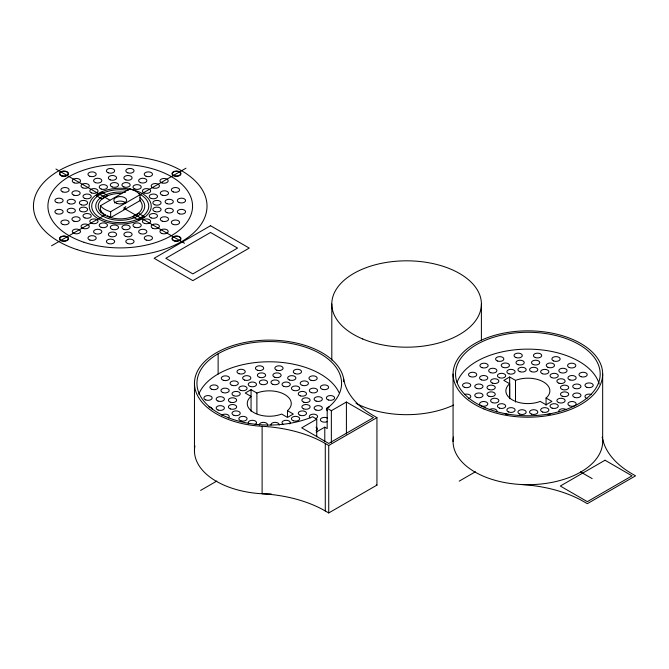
<?xml version="1.0" encoding="UTF-8"?>
<svg xmlns="http://www.w3.org/2000/svg" width="669" height="669" viewBox="0 0 669 669"><rect width="100%" height="100%" fill="white"/><g stroke="black" fill="none" stroke-linecap="round" stroke-linejoin="round"><path stroke-width="1" d="M509.661 398.214L509.661 383.755L503.824 380.377L509.661 377.007L515.506 380.377A22.002 12.703 0 0 1 543.429 381.907A22.002 12.703 0 0 1 546.071 398.022L546.071 405.255M103.829 213.654L100.425 211.688L100.425 205.784L129.811 188.809A22.002 12.703 0 0 1 140.038 194.721L140.038 200.625L110.653 217.592L107.241 215.627M100.425 211.688L101.646 210.978M51.563 245.799L105.694 214.548M100.425 205.784A22.002 12.703 0 0 0 110.653 211.688L185.982 168.195M251.059 389.659L245.214 393.029L251.059 396.408A22.002 12.703 0 0 0 253.702 412.522A22.002 12.703 0 0 0 281.624 414.052L287.469 417.423L293.315 414.052L287.469 410.682A22.002 12.703 0 0 0 284.818 394.559A22.002 12.703 0 0 0 256.896 393.029L251.059 389.659L251.059 411.167M316.746 419.145L301.694 427.834L328.73 443.438L373.436 417.632L346.408 402.019L331.356 410.707L327.183 408.299A72.319 41.754 0 0 0 284.618 342.495A72.319 41.754 0 0 0 198.593 392.168A72.319 41.754 0 0 0 312.565 416.737L316.746 419.145L316.746 436.723M200.591 490.427L216.831 481.053M316.186 432.124L324.783 427.157L327.183 428.545L327.183 408.299M262.114 426.287A103.31 59.65 0 0 1 325.285 443.48L328.73 445.462L376.94 417.632L376.94 485.109L328.73 512.947L325.285 510.965A103.31 59.65 0 0 0 262.114 493.764L262.114 426.287A74.803 43.184 0 0 1 194.503 381.915A74.803 43.184 0 0 1 266.872 340.136A74.803 43.184 0 0 1 343.715 379.172A103.31 59.65 0 0 0 373.503 415.641L376.94 417.632M459.202 481.145L475.442 471.77M546.071 398.022L551.917 401.4L546.071 404.77L540.234 401.4A22.002 12.703 0 0 1 512.312 399.87A22.002 12.703 0 0 1 509.661 383.755M55.945 169.04L109.892 200.182M124.275 208.494L184.519 243.273M580.466 471.871L592.157 478.619M376.296 484.741L376.94 485.109M602.669 374.021L602.669 441.498M515.506 380.377L515.506 402.069M509.661 377.007L509.661 398.691M481.396 304.002L481.396 340.345M453.072 374.021L453.072 441.498M346.408 402.019L346.408 434.081M343.715 379.172L343.715 381.698M331.799 304.002L331.799 360.064M331.356 410.707L331.356 442.769M328.73 445.462L328.73 512.947M325.285 443.48L325.285 510.965M324.783 427.157L324.783 441.54M287.469 410.682L287.469 416.586M256.896 393.029L256.896 413.701M218.127 353.776L218.127 374.021M194.462 383.153L194.462 450.63M129.811 188.809L129.811 189.553M110.653 211.688L110.653 217.592M139.545 200.064A22.002 12.703 0 0 1 126.934 218.253A22.002 12.703 0 0 1 98.385 207.666A22.002 12.703 0 0 1 121.8 193.483M138.909 193.709A28.516 16.466 0 0 1 133.298 220.787A28.516 16.466 0 0 1 91.845 207.716A28.516 16.466 0 0 1 128.264 190.356M139.838 197.681A24.485 14.133 0 0 1 128.791 219.399A24.485 14.133 0 0 1 95.809 207.164A24.485 14.133 0 0 1 125.438 192.338M125.621 208.151A6.406 3.696 0 0 1 123.698 209.263M125.831 206.596A6.406 3.696 0 0 1 123.865 207.85M114.633 203.008A6.406 3.696 0 0 1 120.236 201.11A6.406 3.696 0 0 1 125.831 203.008M271.254 493.948A74.803 43.184 0 0 1 194.93 445.972M198.793 394.158A72.319 41.754 0 0 1 267.809 361.795A72.319 41.754 0 0 1 339.024 392.536M327.409 410.733A4.131 2.383 0 0 1 329.583 406.811M327.517 421.411A4.131 2.383 0 0 1 321.58 421.478A4.131 2.383 0 0 1 321.664 418.05A4.131 2.383 0 0 1 327.593 418.209M316.019 427.157A4.131 2.383 0 0 1 316.019 430.535M208.937 406.811A4.131 2.383 0 0 1 212.165 409.202M310.09 417.933A4.131 2.383 0 0 1 311.152 414.554A4.131 2.383 0 0 1 316.964 415.282A4.131 2.383 0 0 1 315.5 418.61M221.715 415.148A4.131 2.383 0 0 1 227.485 414.604A4.131 2.383 0 0 1 228.43 417.933M283.413 424.464A4.131 2.383 0 0 1 282.87 421.219A4.131 2.383 0 0 1 288.439 420.692A4.131 2.383 0 0 1 289.736 423.862M270.995 425.124A4.131 2.383 0 0 1 275.009 422.365A4.131 2.383 0 0 1 279.182 425.041M259.338 425.041A4.131 2.383 0 0 1 263.519 422.365A4.131 2.383 0 0 1 267.525 425.124M248.793 423.862A4.131 2.383 0 0 1 250.081 420.692A4.131 2.383 0 0 1 255.65 421.219A4.131 2.383 0 0 1 255.106 424.464M602.267 437.041A74.803 43.184 0 0 1 527.858 484.682A74.803 43.184 0 0 1 453.473 437.033M520.716 484.49A103.31 59.65 0 0 1 583.895 501.683L587.332 503.673L635.55 475.835L632.113 473.853A103.31 59.65 0 0 1 602.326 437.375M457.086 382.334A72.319 41.754 0 0 1 529.355 349.143A72.319 41.754 0 0 1 599.207 384.023M586.989 398.54A4.131 2.383 0 0 1 585.534 395.27A4.131 2.383 0 0 1 591.195 394.434M464.545 394.434A4.131 2.383 0 0 1 470.198 395.27A4.131 2.383 0 0 1 468.752 398.54M559 411.853A4.131 2.383 0 0 1 561.115 408.993A4.131 2.383 0 0 1 566.342 409.779M547.869 414.504A4.131 2.383 0 0 1 550.411 414.011M505.329 414.011A4.131 2.383 0 0 1 507.871 414.504M489.399 409.779A4.131 2.383 0 0 1 494.625 408.993A4.131 2.383 0 0 1 496.741 411.853M453.632 405.071A74.803 43.184 0 0 1 356.025 403.307M102.031 192.271L96.185 195.641L102.031 199.019L107.868 195.641L102.031 192.271M138.441 213.294L132.596 216.664L138.441 220.042L144.287 216.664L138.441 213.294M210.526 225.721L154.129 258.284L192.848 280.637L249.244 248.082L210.526 225.721M210.526 232.469L165.82 258.284L192.848 273.889L237.554 248.082L210.526 232.469M605.01 460.23L560.304 486.037L587.332 501.65L632.046 475.835L605.01 460.23M84.077 242.312A72.319 41.754 0 0 0 192.555 206.152A72.319 41.754 0 0 0 84.077 169.993A72.319 41.754 0 0 0 84.077 242.312M104.732 221.648A30.991 17.896 0 0 0 151.227 206.152A30.991 17.896 0 0 0 104.732 190.657A30.991 17.896 0 0 0 104.732 221.648M117.033 203.451A6.406 3.696 0 0 0 126.642 200.248A6.406 3.696 0 0 0 117.033 197.046A6.406 3.696 0 0 0 117.033 203.451M144.22 192.948A4.131 2.383 0 0 0 150.65 191.142A4.131 2.383 0 0 0 144.73 188.825A4.131 2.383 0 0 0 144.22 192.948M134.904 189.034A4.131 2.383 0 0 0 141.243 187.128A4.131 2.383 0 0 0 135.205 184.903A4.131 2.383 0 0 0 134.904 189.034M123.932 186.994A4.131 2.383 0 0 0 130.179 184.978A4.131 2.383 0 0 0 124.033 182.863A4.131 2.383 0 0 0 123.932 186.994M112.149 186.944A4.131 2.383 0 0 0 118.538 185.079A4.131 2.383 0 0 0 112.559 182.813A4.131 2.383 0 0 0 112.149 186.944M101.178 189.051A4.131 2.383 0 0 0 107.475 187.094A4.131 2.383 0 0 0 101.387 184.92A4.131 2.383 0 0 0 101.178 189.051M91.62 192.948A4.131 2.383 0 0 0 98.059 191.142A4.131 2.383 0 0 0 92.13 188.825A4.131 2.383 0 0 0 91.62 192.948M84.879 198.417A4.131 2.383 0 0 0 91.227 196.51A4.131 2.383 0 0 0 85.18 194.294A4.131 2.383 0 0 0 84.879 198.417M81.384 204.848A4.131 2.383 0 0 0 87.631 202.832A4.131 2.383 0 0 0 81.484 200.708A4.131 2.383 0 0 0 81.384 204.848M81.233 211.504A4.131 2.383 0 0 0 87.622 209.648A4.131 2.383 0 0 0 81.643 207.382A4.131 2.383 0 0 0 81.233 211.504M84.93 217.935A4.131 2.383 0 0 0 91.227 215.97A4.131 2.383 0 0 0 85.13 213.804A4.131 2.383 0 0 0 84.93 217.935M91.62 223.312A4.131 2.383 0 0 0 98.059 221.506A4.131 2.383 0 0 0 92.13 219.189A4.131 2.383 0 0 0 91.62 223.312M101.128 227.301A4.131 2.383 0 0 0 107.475 225.386A4.131 2.383 0 0 0 101.437 223.17A4.131 2.383 0 0 0 101.128 227.301M112.3 229.408A4.131 2.383 0 0 0 118.547 227.393A4.131 2.383 0 0 0 112.4 225.277A4.131 2.383 0 0 0 112.3 229.408M123.782 229.358A4.131 2.383 0 0 0 130.179 227.502A4.131 2.383 0 0 0 124.191 225.236A4.131 2.383 0 0 0 123.782 229.358M134.954 227.318A4.131 2.383 0 0 0 141.251 225.353A4.131 2.383 0 0 0 135.155 223.187A4.131 2.383 0 0 0 134.954 227.318M144.462 223.404A4.131 2.383 0 0 0 150.667 221.339A4.131 2.383 0 0 0 144.462 219.273A4.131 2.383 0 0 0 144.462 223.404M151.152 217.918A4.131 2.383 0 0 0 157.499 216.003A4.131 2.383 0 0 0 151.462 213.787A4.131 2.383 0 0 0 151.152 217.918M154.848 211.563A4.131 2.383 0 0 0 161.104 209.548A4.131 2.383 0 0 0 154.949 207.432A4.131 2.383 0 0 0 154.848 211.563M154.698 204.789A4.131 2.383 0 0 0 161.095 202.933A4.131 2.383 0 0 0 155.108 200.667A4.131 2.383 0 0 0 154.698 204.789M151.202 198.434A4.131 2.383 0 0 0 157.499 196.477A4.131 2.383 0 0 0 151.411 194.303A4.131 2.383 0 0 0 151.202 198.434M152.984 187.889A4.131 2.383 0 0 0 159.423 186.082A4.131 2.383 0 0 0 153.494 183.766A4.131 2.383 0 0 0 152.984 187.889M140.532 182.654A4.131 2.383 0 0 0 146.879 180.747A4.131 2.383 0 0 0 140.833 178.531A4.131 2.383 0 0 0 140.532 182.654M125.872 179.928A4.131 2.383 0 0 0 132.119 177.912A4.131 2.383 0 0 0 125.973 175.796A4.131 2.383 0 0 0 125.872 179.928M110.209 179.869A4.131 2.383 0 0 0 116.598 178.013A4.131 2.383 0 0 0 110.619 175.746A4.131 2.383 0 0 0 110.209 179.869M95.55 182.679A4.131 2.383 0 0 0 101.847 180.714A4.131 2.383 0 0 0 95.759 178.548A4.131 2.383 0 0 0 95.55 182.679M82.847 187.889A4.131 2.383 0 0 0 89.286 186.082A4.131 2.383 0 0 0 83.357 183.766A4.131 2.383 0 0 0 82.847 187.889M73.833 195.172A4.131 2.383 0 0 0 80.18 193.257A4.131 2.383 0 0 0 74.134 191.041A4.131 2.383 0 0 0 73.833 195.172M69.133 203.727A4.131 2.383 0 0 0 75.388 201.712A4.131 2.383 0 0 0 69.242 199.596A4.131 2.383 0 0 0 69.133 203.727M68.982 212.625A4.131 2.383 0 0 0 75.38 210.768A4.131 2.383 0 0 0 69.392 208.502A4.131 2.383 0 0 0 68.982 212.625M73.883 221.18A4.131 2.383 0 0 0 80.18 219.223A4.131 2.383 0 0 0 74.083 217.057A4.131 2.383 0 0 0 73.883 221.18M82.847 228.372A4.131 2.383 0 0 0 89.286 226.574A4.131 2.383 0 0 0 83.357 224.257A4.131 2.383 0 0 0 82.847 228.372M95.5 233.682A4.131 2.383 0 0 0 101.847 231.767A4.131 2.383 0 0 0 95.809 229.551A4.131 2.383 0 0 0 95.5 233.682M110.36 236.483A4.131 2.383 0 0 0 116.607 234.468A4.131 2.383 0 0 0 110.46 232.352A4.131 2.383 0 0 0 110.36 236.483M125.722 236.425A4.131 2.383 0 0 0 132.119 234.568A4.131 2.383 0 0 0 126.132 232.302A4.131 2.383 0 0 0 125.722 236.425M140.582 233.698A4.131 2.383 0 0 0 146.879 231.733A4.131 2.383 0 0 0 140.783 229.567A4.131 2.383 0 0 0 140.582 233.698M152.984 228.372A4.131 2.383 0 0 0 159.423 226.574A4.131 2.383 0 0 0 153.494 224.257A4.131 2.383 0 0 0 152.984 228.372M162.199 221.163A4.131 2.383 0 0 0 168.546 219.256A4.131 2.383 0 0 0 162.508 217.04A4.131 2.383 0 0 0 162.199 221.163M167.091 212.683A4.131 2.383 0 0 0 173.346 210.668A4.131 2.383 0 0 0 167.2 208.552A4.131 2.383 0 0 0 167.091 212.683M166.949 203.669A4.131 2.383 0 0 0 173.338 201.812A4.131 2.383 0 0 0 167.35 199.546A4.131 2.383 0 0 0 166.949 203.669M162.249 195.189A4.131 2.383 0 0 0 168.546 193.224A4.131 2.383 0 0 0 162.458 191.058A4.131 2.383 0 0 0 162.249 195.189M161.998 182.913A4.131 2.383 0 0 0 168.195 180.847A4.131 2.383 0 0 0 161.998 178.782A4.131 2.383 0 0 0 161.998 182.913M146.16 176.282A4.131 2.383 0 0 0 152.507 174.366A4.131 2.383 0 0 0 146.461 172.15A4.131 2.383 0 0 0 146.16 176.282M127.812 172.853A4.131 2.383 0 0 0 134.059 170.838A4.131 2.383 0 0 0 127.913 168.722A4.131 2.383 0 0 0 127.812 172.853M108.269 172.803A4.131 2.383 0 0 0 114.658 170.946A4.131 2.383 0 0 0 108.679 168.68A4.131 2.383 0 0 0 108.269 172.803M89.922 176.298A4.131 2.383 0 0 0 96.219 174.333A4.131 2.383 0 0 0 90.131 172.167A4.131 2.383 0 0 0 89.922 176.298M74.083 182.821A4.131 2.383 0 0 0 80.523 181.015A4.131 2.383 0 0 0 74.594 178.698A4.131 2.383 0 0 0 74.083 182.821M62.786 191.919A4.131 2.383 0 0 0 69.133 190.013A4.131 2.383 0 0 0 63.087 187.788A4.131 2.383 0 0 0 62.786 191.919M56.89 202.607A4.131 2.383 0 0 0 63.137 200.591A4.131 2.383 0 0 0 56.99 198.476A4.131 2.383 0 0 0 56.89 202.607M56.74 213.746A4.131 2.383 0 0 0 63.137 211.889A4.131 2.383 0 0 0 57.149 209.623A4.131 2.383 0 0 0 56.74 213.746M62.836 224.433A4.131 2.383 0 0 0 69.133 222.468A4.131 2.383 0 0 0 63.037 220.302A4.131 2.383 0 0 0 62.836 224.433M74.334 233.523A4.131 2.383 0 0 0 80.531 231.457A4.131 2.383 0 0 0 74.334 229.392A4.131 2.383 0 0 0 74.334 233.523M89.872 240.054A4.131 2.383 0 0 0 96.219 238.147A4.131 2.383 0 0 0 90.181 235.923A4.131 2.383 0 0 0 89.872 240.054M108.42 243.549A4.131 2.383 0 0 0 114.667 241.534A4.131 2.383 0 0 0 108.52 239.418A4.131 2.383 0 0 0 108.42 243.549M127.662 243.499A4.131 2.383 0 0 0 134.059 241.634A4.131 2.383 0 0 0 128.072 239.368A4.131 2.383 0 0 0 127.662 243.499M146.21 240.071A4.131 2.383 0 0 0 152.507 238.114A4.131 2.383 0 0 0 146.411 235.94A4.131 2.383 0 0 0 146.21 240.071M161.747 233.439A4.131 2.383 0 0 0 168.187 231.633A4.131 2.383 0 0 0 162.258 229.316A4.131 2.383 0 0 0 161.747 233.439M173.246 224.416A4.131 2.383 0 0 0 179.593 222.501A4.131 2.383 0 0 0 173.555 220.285A4.131 2.383 0 0 0 173.246 224.416M179.342 213.804A4.131 2.383 0 0 0 185.589 211.789A4.131 2.383 0 0 0 179.443 209.673A4.131 2.383 0 0 0 179.342 213.804M179.192 202.548A4.131 2.383 0 0 0 185.581 200.692A4.131 2.383 0 0 0 179.601 198.425A4.131 2.383 0 0 0 179.192 202.548M173.296 191.936A4.131 2.383 0 0 0 179.593 189.971A4.131 2.383 0 0 0 173.505 187.805A4.131 2.383 0 0 0 173.296 191.936M76.843 249.545A86.786 50.1 0 0 0 207.014 206.152A86.786 50.1 0 0 0 76.843 162.768A86.786 50.1 0 0 0 76.843 249.545M322.408 389.35A4.131 2.383 0 0 0 328.621 387.309A4.131 2.383 0 0 0 322.45 385.219A4.131 2.383 0 0 0 322.408 389.35M328.328 399.978A4.131 2.383 0 0 0 334.617 398.005A4.131 2.383 0 0 0 328.512 395.847A4.131 2.383 0 0 0 328.328 399.978M205.734 399.928A4.131 2.383 0 0 0 212.157 398.105A4.131 2.383 0 0 0 206.219 395.805A4.131 2.383 0 0 0 205.734 399.928M211.638 389.241A4.131 2.383 0 0 0 218.144 387.518A4.131 2.383 0 0 0 212.307 385.127A4.131 2.383 0 0 0 211.638 389.241M223.362 380.301A4.131 2.383 0 0 0 229.559 378.236A4.131 2.383 0 0 0 223.362 376.17A4.131 2.383 0 0 0 223.362 380.301M239.034 373.712A4.131 2.383 0 0 0 245.255 371.671A4.131 2.383 0 0 0 239.076 369.581A4.131 2.383 0 0 0 239.034 373.712M257.406 370.225A4.131 2.383 0 0 0 263.695 368.259A4.131 2.383 0 0 0 257.59 366.094A4.131 2.383 0 0 0 257.406 370.225M276.657 370.174A4.131 2.383 0 0 0 283.079 368.351A4.131 2.383 0 0 0 277.133 366.052A4.131 2.383 0 0 0 276.657 370.174M295.012 373.595A4.131 2.383 0 0 0 301.518 371.88A4.131 2.383 0 0 0 295.681 369.489A4.131 2.383 0 0 0 295.012 373.595M311.026 380.301A4.131 2.383 0 0 0 317.223 378.236A4.131 2.383 0 0 0 311.026 376.17A4.131 2.383 0 0 0 311.026 380.301M311.361 392.603A4.131 2.383 0 0 0 317.583 390.554A4.131 2.383 0 0 0 311.403 388.472A4.131 2.383 0 0 0 311.361 392.603M316.086 401.099A4.131 2.383 0 0 0 322.374 399.125A4.131 2.383 0 0 0 316.27 396.968A4.131 2.383 0 0 0 316.086 401.099M315.935 410.005A4.131 2.383 0 0 0 322.366 408.182A4.131 2.383 0 0 0 316.42 405.882A4.131 2.383 0 0 0 315.935 410.005M218.127 410.055A4.131 2.383 0 0 0 224.416 408.082A4.131 2.383 0 0 0 218.311 405.924A4.131 2.383 0 0 0 218.127 410.055M217.977 401.04A4.131 2.383 0 0 0 224.408 399.226A4.131 2.383 0 0 0 218.462 396.918A4.131 2.383 0 0 0 217.977 401.04M222.685 392.486A4.131 2.383 0 0 0 229.191 390.771A4.131 2.383 0 0 0 223.354 388.371A4.131 2.383 0 0 0 222.685 392.486M232.126 385.361A4.131 2.383 0 0 0 238.331 383.295A4.131 2.383 0 0 0 232.126 381.23A4.131 2.383 0 0 0 232.126 385.361M244.662 380.092A4.131 2.383 0 0 0 250.883 378.044A4.131 2.383 0 0 0 244.703 375.961A4.131 2.383 0 0 0 244.662 380.092M259.346 377.299A4.131 2.383 0 0 0 265.635 375.326A4.131 2.383 0 0 0 259.53 373.168A4.131 2.383 0 0 0 259.346 377.299M274.716 377.249A4.131 2.383 0 0 0 281.139 375.426A4.131 2.383 0 0 0 275.193 373.118A4.131 2.383 0 0 0 274.716 377.249M289.384 379.975A4.131 2.383 0 0 0 295.89 378.253A4.131 2.383 0 0 0 290.053 375.861A4.131 2.383 0 0 0 289.384 379.975M302.263 385.361A4.131 2.383 0 0 0 308.459 383.295A4.131 2.383 0 0 0 302.263 381.23A4.131 2.383 0 0 0 302.263 385.361M300.314 395.856A4.131 2.383 0 0 0 306.536 393.807A4.131 2.383 0 0 0 300.356 391.716A4.131 2.383 0 0 0 300.314 395.856M303.835 402.22A4.131 2.383 0 0 0 310.123 400.246A4.131 2.383 0 0 0 304.027 398.088A4.131 2.383 0 0 0 303.835 402.22M303.693 408.884A4.131 2.383 0 0 0 310.123 407.061A4.131 2.383 0 0 0 304.178 404.762A4.131 2.383 0 0 0 303.693 408.884M300.005 415.232A4.131 2.383 0 0 0 306.511 413.517A4.131 2.383 0 0 0 300.682 411.117A4.131 2.383 0 0 0 300.005 415.232M293.49 420.793A4.131 2.383 0 0 0 299.695 418.727A4.131 2.383 0 0 0 293.49 416.662A4.131 2.383 0 0 0 293.49 420.793M240.899 420.793A4.131 2.383 0 0 0 247.095 418.727A4.131 2.383 0 0 0 240.899 416.662A4.131 2.383 0 0 0 240.899 420.793M234.033 415.349A4.131 2.383 0 0 0 240.255 413.308A4.131 2.383 0 0 0 234.075 411.218A4.131 2.383 0 0 0 234.033 415.349M230.37 408.935A4.131 2.383 0 0 0 236.659 406.961A4.131 2.383 0 0 0 230.554 404.804A4.131 2.383 0 0 0 230.37 408.935M230.228 402.161A4.131 2.383 0 0 0 236.65 400.346A4.131 2.383 0 0 0 230.705 398.038A4.131 2.383 0 0 0 230.228 402.161M233.732 395.739A4.131 2.383 0 0 0 240.238 394.016A4.131 2.383 0 0 0 234.401 391.624A4.131 2.383 0 0 0 233.732 395.739M240.899 390.42A4.131 2.383 0 0 0 247.095 388.355A4.131 2.383 0 0 0 240.899 386.289A4.131 2.383 0 0 0 240.899 390.42M250.29 386.465A4.131 2.383 0 0 0 256.511 384.424A4.131 2.383 0 0 0 250.331 382.334A4.131 2.383 0 0 0 250.29 386.465M261.286 384.366A4.131 2.383 0 0 0 267.575 382.392A4.131 2.383 0 0 0 261.47 380.235A4.131 2.383 0 0 0 261.286 384.366M272.776 384.315A4.131 2.383 0 0 0 279.199 382.492A4.131 2.383 0 0 0 273.261 380.193A4.131 2.383 0 0 0 272.776 384.315M283.756 386.356A4.131 2.383 0 0 0 290.262 384.633A4.131 2.383 0 0 0 284.425 382.242A4.131 2.383 0 0 0 283.756 386.356M293.49 390.42A4.131 2.383 0 0 0 299.695 388.355A4.131 2.383 0 0 0 293.49 386.289A4.131 2.383 0 0 0 293.49 390.42M483.98 408.985A74.803 43.184 0 0 0 602.267 378.478A74.803 43.184 0 0 0 497.36 334.592A74.803 43.184 0 0 0 483.98 408.985M485.435 407.831A72.319 41.754 0 0 0 599.8 378.328A72.319 41.754 0 0 0 498.372 335.897A72.319 41.754 0 0 0 485.435 407.831M581.01 376.697A4.131 2.383 0 0 0 587.231 374.657A4.131 2.383 0 0 0 581.06 372.566A4.131 2.383 0 0 0 581.01 376.697M586.939 387.326A4.131 2.383 0 0 0 593.227 385.352A4.131 2.383 0 0 0 587.123 383.195A4.131 2.383 0 0 0 586.939 387.326M464.345 387.267A4.131 2.383 0 0 0 470.767 385.453A4.131 2.383 0 0 0 464.821 383.145A4.131 2.383 0 0 0 464.345 387.267M470.24 376.588A4.131 2.383 0 0 0 476.754 374.866A4.131 2.383 0 0 0 470.917 372.474A4.131 2.383 0 0 0 470.24 376.588M481.973 367.649A4.131 2.383 0 0 0 488.169 365.583A4.131 2.383 0 0 0 481.973 363.518A4.131 2.383 0 0 0 481.973 367.649M497.644 361.059A4.131 2.383 0 0 0 503.857 359.019A4.131 2.383 0 0 0 497.686 356.928A4.131 2.383 0 0 0 497.644 361.059M516.016 357.572A4.131 2.383 0 0 0 522.305 355.599A4.131 2.383 0 0 0 516.2 353.441A4.131 2.383 0 0 0 516.016 357.572M535.267 357.522A4.131 2.383 0 0 0 541.689 355.699A4.131 2.383 0 0 0 535.744 353.399A4.131 2.383 0 0 0 535.267 357.522M553.614 360.942A4.131 2.383 0 0 0 560.129 359.228A4.131 2.383 0 0 0 554.292 356.828A4.131 2.383 0 0 0 553.614 360.942M569.277 367.515A4.131 2.383 0 0 0 575.808 365.826A4.131 2.383 0 0 0 570.013 363.401A4.131 2.383 0 0 0 569.277 367.515M569.971 379.95A4.131 2.383 0 0 0 576.185 377.901A4.131 2.383 0 0 0 570.013 375.819A4.131 2.383 0 0 0 569.971 379.95M574.688 388.446A4.131 2.383 0 0 0 580.976 386.473A4.131 2.383 0 0 0 574.88 384.315A4.131 2.383 0 0 0 574.688 388.446M574.546 397.353A4.131 2.383 0 0 0 580.976 395.53A4.131 2.383 0 0 0 575.031 393.23A4.131 2.383 0 0 0 574.546 397.353M569.662 405.832A4.131 2.383 0 0 0 576.168 404.109A4.131 2.383 0 0 0 570.331 401.718A4.131 2.383 0 0 0 569.662 405.832M481.596 405.949A4.131 2.383 0 0 0 487.818 403.9A4.131 2.383 0 0 0 481.638 401.81A4.131 2.383 0 0 0 481.596 405.949M476.729 397.403A4.131 2.383 0 0 0 483.018 395.429A4.131 2.383 0 0 0 476.913 393.272A4.131 2.383 0 0 0 476.729 397.403M476.587 388.388A4.131 2.383 0 0 0 483.01 386.573A4.131 2.383 0 0 0 477.072 384.265A4.131 2.383 0 0 0 476.587 388.388M481.287 379.833A4.131 2.383 0 0 0 487.801 378.119A4.131 2.383 0 0 0 481.964 375.719A4.131 2.383 0 0 0 481.287 379.833M490.737 372.708A4.131 2.383 0 0 0 496.933 370.643A4.131 2.383 0 0 0 490.737 368.577A4.131 2.383 0 0 0 490.737 372.708M503.272 367.44A4.131 2.383 0 0 0 509.485 365.391A4.131 2.383 0 0 0 503.314 363.309A4.131 2.383 0 0 0 503.272 367.44M517.957 364.647A4.131 2.383 0 0 0 524.245 362.673A4.131 2.383 0 0 0 518.141 360.516A4.131 2.383 0 0 0 517.957 364.647M533.327 364.588A4.131 2.383 0 0 0 539.749 362.774A4.131 2.383 0 0 0 533.803 360.466A4.131 2.383 0 0 0 533.327 364.588M547.986 367.323A4.131 2.383 0 0 0 554.501 365.6A4.131 2.383 0 0 0 548.664 363.208A4.131 2.383 0 0 0 547.986 367.323M560.513 372.574A4.131 2.383 0 0 0 567.044 370.894A4.131 2.383 0 0 0 561.249 368.468A4.131 2.383 0 0 0 560.513 372.574M558.924 383.203A4.131 2.383 0 0 0 565.138 381.154A4.131 2.383 0 0 0 558.966 379.064A4.131 2.383 0 0 0 558.924 383.203M562.445 389.567A4.131 2.383 0 0 0 568.734 387.594A4.131 2.383 0 0 0 562.629 385.436A4.131 2.383 0 0 0 562.445 389.567M562.303 396.232A4.131 2.383 0 0 0 568.725 394.409A4.131 2.383 0 0 0 562.78 392.109A4.131 2.383 0 0 0 562.303 396.232M558.615 402.579A4.131 2.383 0 0 0 565.121 400.865A4.131 2.383 0 0 0 559.292 398.465A4.131 2.383 0 0 0 558.615 402.579M552.101 408.14A4.131 2.383 0 0 0 558.297 406.075A4.131 2.383 0 0 0 552.101 404.009A4.131 2.383 0 0 0 552.101 408.14M542.668 412.079A4.131 2.383 0 0 0 548.889 410.038A4.131 2.383 0 0 0 542.71 407.948A4.131 2.383 0 0 0 542.668 412.079M531.529 414.128A4.131 2.383 0 0 0 537.817 412.163A4.131 2.383 0 0 0 531.713 409.997A4.131 2.383 0 0 0 531.529 414.128M519.746 414.078A4.131 2.383 0 0 0 526.177 412.255A4.131 2.383 0 0 0 520.231 409.955A4.131 2.383 0 0 0 519.746 414.078M508.591 411.962A4.131 2.383 0 0 0 515.097 410.248A4.131 2.383 0 0 0 509.268 407.847A4.131 2.383 0 0 0 508.591 411.962M499.5 408.14A4.131 2.383 0 0 0 505.705 406.075A4.131 2.383 0 0 0 499.5 404.009A4.131 2.383 0 0 0 499.5 408.14M492.643 402.696A4.131 2.383 0 0 0 498.865 400.647A4.131 2.383 0 0 0 492.685 398.565A4.131 2.383 0 0 0 492.643 402.696M488.98 396.282A4.131 2.383 0 0 0 495.269 394.309A4.131 2.383 0 0 0 489.164 392.151A4.131 2.383 0 0 0 488.98 396.282M488.83 389.509A4.131 2.383 0 0 0 495.261 387.686A4.131 2.383 0 0 0 489.315 385.386A4.131 2.383 0 0 0 488.83 389.509M492.334 383.086A4.131 2.383 0 0 0 498.848 381.363A4.131 2.383 0 0 0 493.011 378.972A4.131 2.383 0 0 0 492.334 383.086M499.5 377.768A4.131 2.383 0 0 0 505.705 375.702A4.131 2.383 0 0 0 499.5 373.637A4.131 2.383 0 0 0 499.5 377.768M508.9 373.812A4.131 2.383 0 0 0 515.113 371.772A4.131 2.383 0 0 0 508.942 369.681A4.131 2.383 0 0 0 508.9 373.812M519.897 371.713A4.131 2.383 0 0 0 526.185 369.74A4.131 2.383 0 0 0 520.081 367.582A4.131 2.383 0 0 0 519.897 371.713M531.387 371.663A4.131 2.383 0 0 0 537.809 369.84A4.131 2.383 0 0 0 531.863 367.54A4.131 2.383 0 0 0 531.387 371.663M542.358 373.703A4.131 2.383 0 0 0 548.873 371.981A4.131 2.383 0 0 0 543.036 369.589A4.131 2.383 0 0 0 542.358 373.703M551.741 377.634A4.131 2.383 0 0 0 558.281 375.953A4.131 2.383 0 0 0 552.485 373.528A4.131 2.383 0 0 0 551.741 377.634M362.715 338.974A74.803 43.184 0 0 0 481.003 308.468A74.803 43.184 0 0 0 376.095 264.573A74.803 43.184 0 0 0 362.715 338.974M174.166 175.654A4.131 2.383 0 0 0 180.605 173.848A4.131 2.383 0 0 0 174.676 171.532A4.131 2.383 0 0 0 174.166 175.654M173.815 175.805A4.549 2.626 0 0 0 181.006 173.948A4.549 2.626 0 0 0 174.626 171.281A4.549 2.626 0 0 0 173.815 175.805M61.665 175.654A4.131 2.383 0 0 0 68.104 173.848A4.131 2.383 0 0 0 62.175 171.532A4.131 2.383 0 0 0 61.665 175.654M61.707 175.947A4.549 2.626 0 0 0 68.531 173.681A4.549 2.626 0 0 0 61.707 171.406A4.549 2.626 0 0 0 61.707 175.947M61.665 240.606A4.131 2.383 0 0 0 68.104 238.8A4.131 2.383 0 0 0 62.175 236.483A4.131 2.383 0 0 0 61.665 240.606M61.314 240.756A4.549 2.626 0 0 0 68.506 238.9A4.549 2.626 0 0 0 62.125 236.232A4.549 2.626 0 0 0 61.314 240.756M174.166 240.606A4.131 2.383 0 0 0 180.605 238.8A4.131 2.383 0 0 0 174.676 236.483A4.131 2.383 0 0 0 174.166 240.606M174.208 240.907A4.549 2.626 0 0 0 181.031 238.632A4.549 2.626 0 0 0 174.208 236.358A4.549 2.626 0 0 0 174.208 240.907"/></g></svg>
